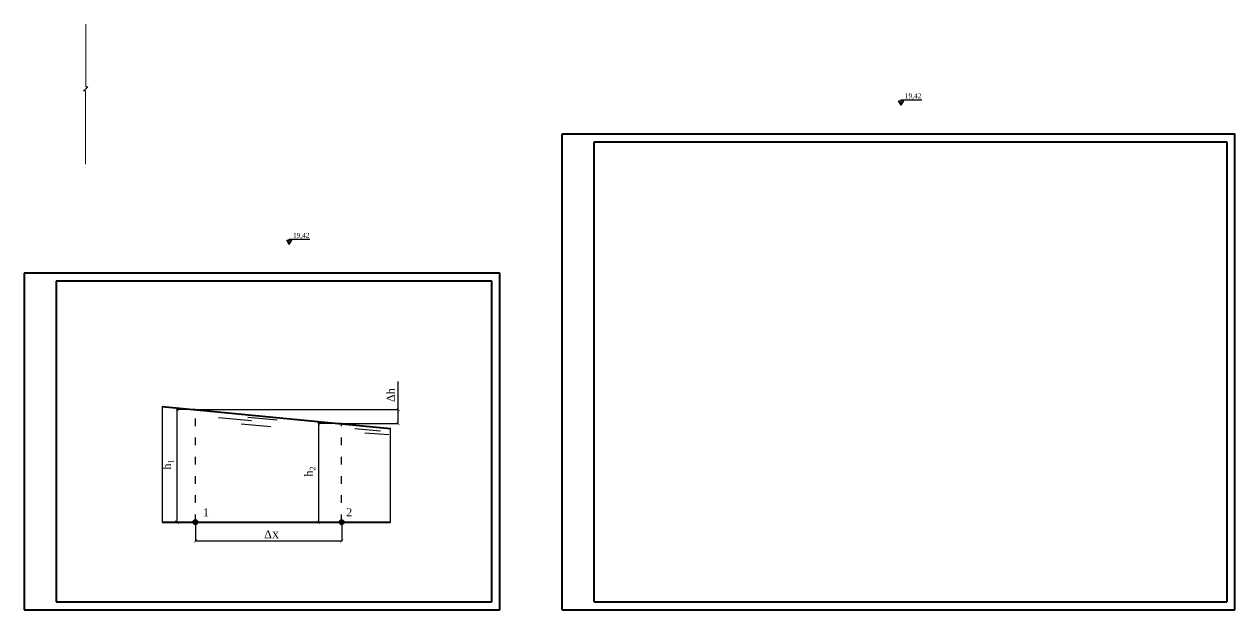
# Model space of a CAD drawing. Header units: inches. Extents: x 0 to 2628, y -14 to 790.
# Drawn here: x 0 to 756, y 0 to 365 of the extents above; entities that cross this region are included whole.
import ezdxf

# ---------------------------------------------------------------- set-up
doc = ezdxf.new("R2010")
doc.units = ezdxf.units.IN
doc.header["$MEASUREMENT"] = 0
doc.linetypes.add('ACAD_ISO03W100', pattern=[30, 12, -18])
doc.layers.add('invisible', color=50, linetype='Continuous', plot=False)
for name, color, linetype, lineweight in [('list1', 1, 'Continuous', 40), ('thin', 11, 'Continuous', 15), ('основная', 94, 'Continuous', 40)]:
    doc.layers.add(name, color=color, linetype=linetype, lineweight=lineweight)
doc.layers.add('надписи', color=30, linetype='Continuous')
doc.layers.add('пунктир', color=5, linetype='ACAD_ISO03W100')
doc.styles.get("Standard").update_dxf_attribs({"font": 'TIMES.TTF', "height": 3})
doc.dimstyles.get("Standard").update_dxf_attribs({"dimtxt": 2.5, "dimasz": 1, "dimexe": 0.18, "dimexo": 0.0625, "dimgap": 0.8, "dimtad": 1, "dimdec": 4, "dimzin": 0, "dimdsep": 46, "dimtxsty": 'Standard', "dimblk": 'ARCHTICK', "dimcen": 0.3, "dimadec": 0, "dimazin": 0, "dimtfac": 1, "dimtdec": 4, "dimtofl": 0, "dimtmove": 0, "dimatfit": 3, "dimldrblk": 'ARCHTICK', "dimfxl": 1, "dimtolj": 1, "dimtzin": 0, "dimarcsym": 0})

# ---------------------------------------------------------------- blocks, each defined once
blk = doc.blocks.new('_ArchTick')
at = {"color": 0, "linetype": 'ByBlock', "const_width": 0.15}
blk.add_lwpolyline([(-0.5, -0.5), (0.5, 0.5)], dxfattribs=at)
blk = doc.blocks.new('*D15')
at = {"layer": 'Defpoints', "color": 0}
for p in [(106.91, 124.93), (198.25, 116.12), (233.64, 116.12)]:
    blk.add_point(p, dxfattribs=at)
at = {"layer": 'надписи', "color": 0, "lineweight": -2}
for p, q in [((233.64, 124.93), (233.64, 142.41)), ((106.97, 124.93), (233.82, 124.93)), ((233.64, 116.12), (233.64, 124.93)), ((198.31, 116.12), (233.82, 116.12))]:
    blk.add_line(p, q, dxfattribs=at)
at = {"layer": 'надписи', "color": 0, "lineweight": -2, "xscale": 2, "yscale": 2, "zscale": 2}
for p, rotation in [((233.64, 124.93), 90), ((233.64, 116.12), 270)]:
    blk.add_blockref('_ArchTick', p, dxfattribs=dict(at, rotation=rotation))
blk = doc.blocks.new('*D16')
at = {"layer": 'Defpoints', "color": 0}
for p in [(198.31, 116.12), (183.79, 54.63), (198.31, 54.63)]:
    blk.add_point(p, dxfattribs=at)
at = {"layer": 'надписи', "color": 0, "lineweight": -2}
for p, q in [((198.25, 116.12), (183.61, 116.12)), ((183.79, 116.12), (183.79, 54.63)), ((198.25, 54.63), (183.61, 54.63))]:
    blk.add_line(p, q, dxfattribs=at)
at = {"layer": 'надписи', "color": 0, "lineweight": -2, "xscale": 2, "yscale": 2, "zscale": 2}
for p, rotation in [((183.79, 116.12), 90), ((183.79, 54.63), 270)]:
    blk.add_blockref('_ArchTick', p, dxfattribs=dict(at, rotation=rotation))
blk = doc.blocks.new('*D17')
at = {"layer": 'Defpoints', "color": 0}
for p in [(106.97, 124.93), (95.35, 54.63), (106.97, 54.63)]:
    blk.add_point(p, dxfattribs=at)
at = {"layer": 'надписи', "color": 0, "lineweight": -2}
for p, q in [((106.91, 124.93), (95.17, 124.93)), ((95.35, 124.93), (95.35, 54.63)), ((106.91, 54.63), (95.17, 54.63))]:
    blk.add_line(p, q, dxfattribs=at)
at = {"layer": 'надписи', "color": 0, "lineweight": -2, "xscale": 2, "yscale": 2, "zscale": 2}
for p, rotation in [((95.35, 124.93), 90), ((95.35, 54.63), 270)]:
    blk.add_blockref('_ArchTick', p, dxfattribs=dict(at, rotation=rotation))
blk = doc.blocks.new('*D18')
at = {"layer": 'Defpoints', "color": 0}
for p in [(106.97, 54.63), (198.31, 54.63), (198.31, 42.93)]:
    blk.add_point(p, dxfattribs=at)
at = {"layer": 'надписи', "color": 0, "lineweight": -2}
for p, q in [((106.97, 54.57), (106.97, 42.75)), ((198.31, 54.57), (198.31, 42.75)), ((106.97, 42.93), (198.31, 42.93))]:
    blk.add_line(p, q, dxfattribs=at)
at = {"layer": 'надписи', "color": 0, "lineweight": -2, "xscale": 2, "yscale": 2, "zscale": 2, "rotation": 180}
blk.add_blockref('_ArchTick', (106.97, 42.93), dxfattribs=at)
at = {"layer": 'надписи', "color": 0, "lineweight": -2, "xscale": 2, "yscale": 2, "zscale": 2}
blk.add_blockref('_ArchTick', (198.31, 42.93), dxfattribs=at)

msp = doc.modelspace()

# ---------------------------------------------------------------- hatches: boundary and pattern name
at = {"layer": 'надписи'}
h = msp.add_hatch(color=256, dxfattribs=at)
h.paths.add_polyline_path([(105.368, 54.631), (108.449, 54.631, 1)])
h.paths.add_polyline_path([(105.368, 54.631, 1), (108.449, 54.631)])
h = msp.add_hatch(color=256, dxfattribs=at)
h.paths.add_polyline_path([(196.711, 54.631), (199.793, 54.631, 1)])
h.paths.add_polyline_path([(196.711, 54.631, 1), (199.793, 54.631)])
h = msp.add_hatch(color=256, dxfattribs=at)
h.paths.add_polyline_path([(196.711, 54.631), (199.793, 54.631, 1)])
h.paths.add_polyline_path([(196.711, 54.631, 1), (199.793, 54.631)])

# ---------------------------------------------------------------- linework, layer by layer
at = {"layer": 'invisible'}
for p, q in [((86.093, 126.933), (86.093, 54.631)), ((228.689, 54.631), (228.689, 113.186))]:
    msp.add_line(p, q, dxfattribs=at)
at = {"layer": 'list1', "color": 104}
for p, q in [((336.052, 0), (336.052, 297)), ((336.052, 297), (756.052, 297)), ((756.052, 0), (756.052, 297)), ((356.052, 5), (356.052, 292)), ((356.052, 292), (751.052, 292)), ((751.052, 292), (751.052, 5)), ((297, 210), (0, 210)), ((0, 210), (0, 0)), ((292, 205), (20, 205)), ((20, 205), (20, 5)), ((292, 5), (292, 205)), ((297, 0), (297, 210)), ((0, 0), (297, 0)), ((20, 5), (292, 5)), ((356.052, 5), (751.052, 5)), ((336.052, 0), (756.052, 0))]:
    msp.add_line(p, q, dxfattribs=at)
at = {"layer": 'thin'}
for p, q in [((38.396, 326.301), (38.396, 365.351)), ((39.646, 326.301), (38.388, 325.043)), ((38.396, 326.301), (39.646, 326.301)), ((37.131, 323.786), (38.388, 325.043)), ((38.381, 323.786), (37.131, 323.786)), ((38.381, 323.786), (38.381, 278.026))]:
    msp.add_line(p, q, dxfattribs=at)
at = {"layer": 'надписи'}
for p, q in [((547.726, 314.91), (547.726, 318.223)), ((547.726, 318.223), (560.535, 318.223)), ((547.726, 314.91), (546.086, 317.533)), ((546.086, 317.533), (547.726, 317.533)), ((547.726, 314.91), (549.365, 317.533)), ((549.365, 317.533), (547.726, 317.533)), ((165.573, 227.903), (163.933, 230.526)), ((163.933, 230.526), (165.573, 230.526)), ((165.573, 227.903), (165.573, 231.216)), ((165.573, 231.216), (178.382, 231.216)), ((165.573, 227.903), (167.212, 230.526)), ((167.212, 230.526), (165.573, 230.526)), ((121.376, 120.047), (141.939, 118.055)), ((135.598, 116.063), (154.078, 114.433)), ((139.675, 120.137), (157.882, 118.598)), ((206.395, 113.151), (222.616, 111.747)), ((212.654, 110.47), (227.724, 109.296))]:
    msp.add_line(p, q, dxfattribs=at)
for centre in [(106.909, 54.631), (198.252, 54.631), (198.252, 54.631)]:
    msp.add_circle(centre, 1.541, dxfattribs=at)
at = {"layer": 'основная', "color": 161}
msp.add_line((86.093, 126.933), (228.689, 113.186), dxfattribs=at)
at = {"layer": 'основная'}
msp.add_line((86.093, 54.631), (228.689, 54.631), dxfattribs=at)
at = {"layer": 'пунктир', "ltscale": 0.4}
for p, q in [((106.909, 54.631), (106.909, 124.926)), ((198.252, 54.631), (198.252, 116.12))]:
    msp.add_line(p, q, dxfattribs=at)

# ---------------------------------------------------------------- texts
at = {"layer": 'надписи', "attachment_point": 1}
for s, insert, char_height, width in [('19,42', (549.995, 322.176), 3, 8.46882), ('19,42', (167.842, 235.169), 3, 8.46882), ('1', (111.666, 63.338), 5, 8.8865), ('2', (201.047, 63.341), 5, 9.38714), ('Δ{\\H1.2x;x}', (149.858, 50.598), 5, 11.16516)]:
    msp.add_mtext(s, dxfattribs=dict(at, insert=insert, char_height=char_height, width=width))
at = {"layer": 'надписи', "char_height": 5, "width": 12.35306, "attachment_point": 1, "rotation": 90}
for s, insert in [('\\A1;Δh', (226.396, 129.605)), ('\\A1;h{\\H0.7x;\\S^ 1;}', (86.703, 87.489)), ('\\A1;h{\\H0.7x;\\S^ 2;}', (175.136, 83.085))]:
    msp.add_mtext(s, dxfattribs=dict(at, insert=insert))

# ---------------------------------------------------------------- dimensions: what is measured, and where the dimension line sits
at = {"layer": 'надписи'}
dim = msp.add_linear_dim(base=(233.636, 116.12), p1=(106.909, 124.926), p2=(198.252, 116.12), angle=90, text=' ', dimstyle='Standard', override={"dimtxt": 1.8, "dimasz": 2, "dimgap": 0.5, "dimdec": 2, "dimcen": 0.5, "dimtdec": 2}, dxfattribs=at)
dim.commit()
dim.dimension.update_dxf_attribs({"geometry": '*D15', "text_midpoint": (233.636, 141.91), "dimtype": 160})
for base, p1, p2, picture, middle in [((95.352, 54.631), (106.971, 124.926), (106.971, 54.631), '*D17', (95.352, 89.779)), ((183.785, 54.631), (198.314, 116.12), (198.314, 54.631), '*D16', (183.785, 85.375))]:
    dim = msp.add_linear_dim(base=base, p1=p1, p2=p2, angle=90, text=' ', dimstyle='Standard', override={"dimtxt": 1.8, "dimasz": 2, "dimgap": 0.5, "dimdec": 2, "dimcen": 0.5, "dimtdec": 2}, dxfattribs=at)
    dim.commit()
    dim.dimension.update_dxf_attribs({"geometry": picture, "text_midpoint": middle})
dim = msp.add_linear_dim(base=(198.314, 42.93), p1=(106.971, 54.631), p2=(198.314, 54.631), text=' ', dimstyle='Standard', override={"dimtxt": 1.8, "dimasz": 2, "dimgap": 0.5, "dimdec": 2, "dimcen": 0.5, "dimtdec": 2}, dxfattribs=at)
dim.commit()
dim.dimension.update_dxf_attribs({"geometry": '*D18', "text_midpoint": (152.643, 42.93)})

doc.saveas('drawing.dxf')
